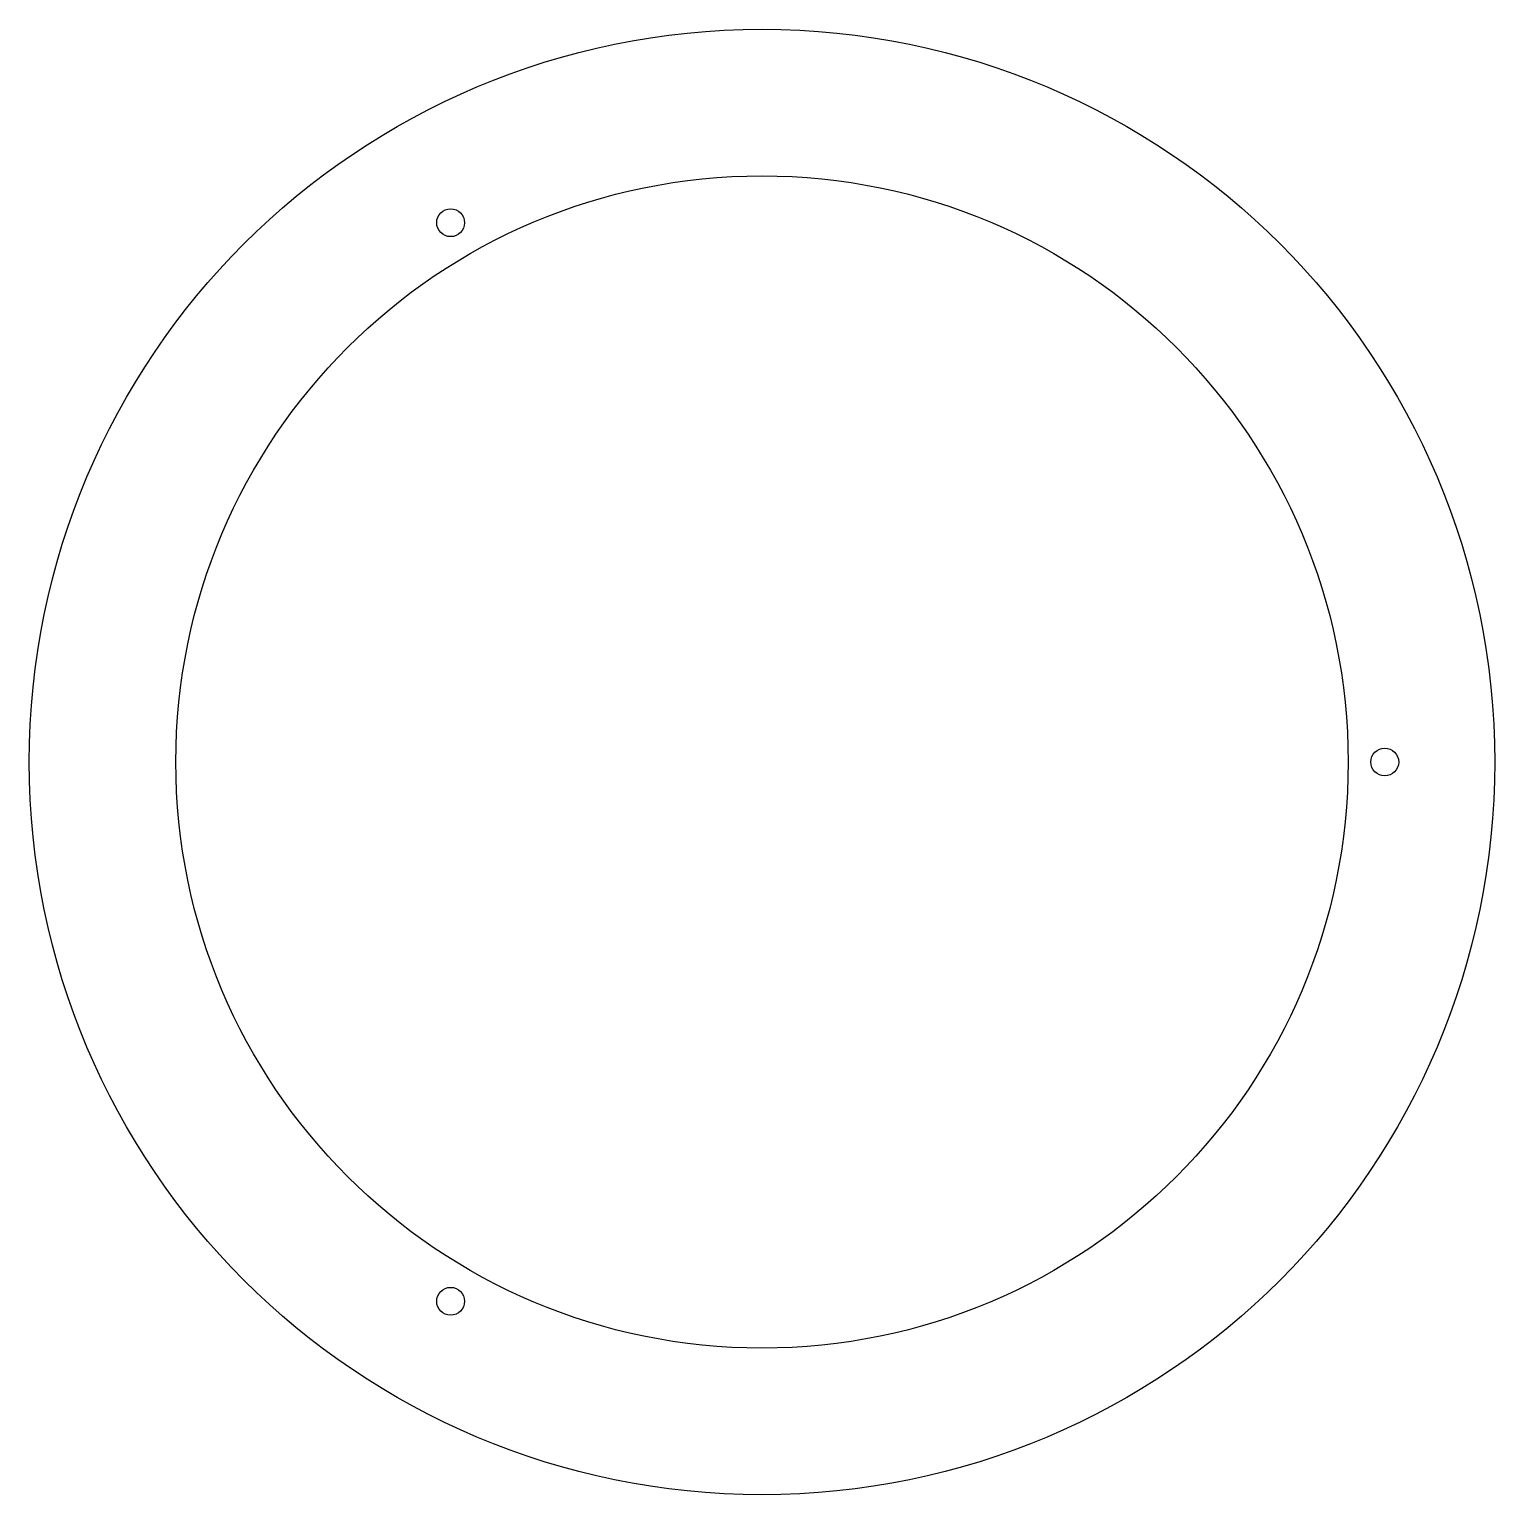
# Model space of a CAD drawing. Header units: millimetres. Extents: x 0 to 200, y 0 to 200.
import ezdxf

# ---------------------------------------------------------------- set-up
doc = ezdxf.new("R2010")
doc.units = ezdxf.units.MM
doc.layers.add('CUT', color=1, linetype='CONTINUOUS')
doc.layers.add('DRILL', color=5, linetype='CONTINUOUS')

msp = doc.modelspace()

# ---------------------------------------------------------------- linework, layer by layer
at = {"layer": 'CUT'}
for radius in [100, 80]:
    msp.add_circle((100, 100), radius, dxfattribs=at)
at = {"layer": 'DRILL'}
for centre in [(57.5, 173.6), (185, 100), (57.5, 26.4)]:
    msp.add_circle(centre, 1.9, dxfattribs=at)

doc.saveas('drawing.dxf')
